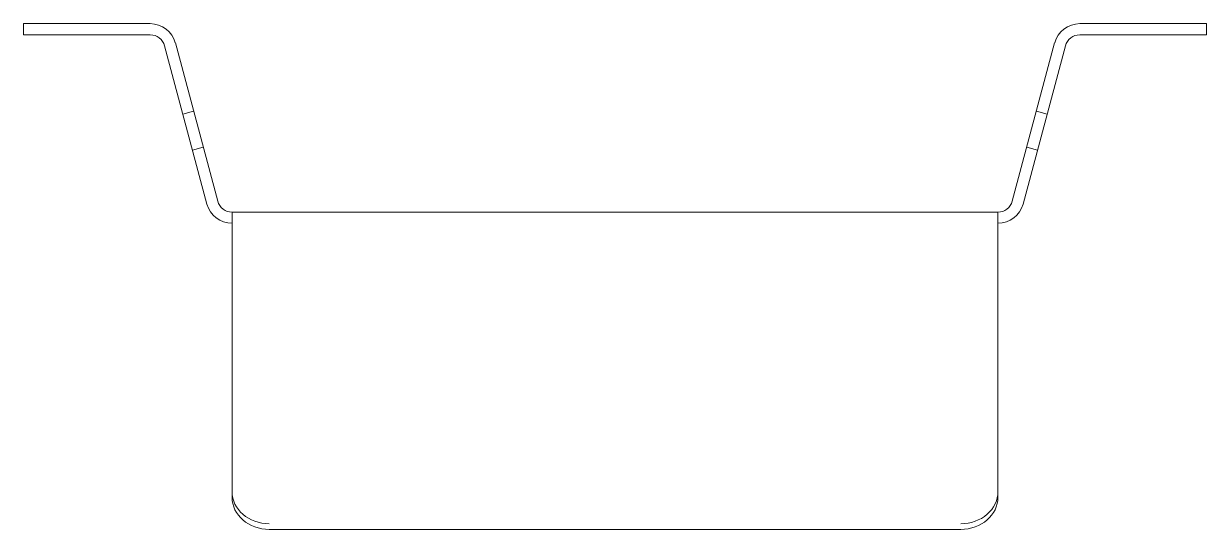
# Model space of a CAD drawing. Header units: metres. Extents: x -194 to 194, y -83 to 83.
import ezdxf

# ---------------------------------------------------------------- set-up
doc = ezdxf.new("R2010")
doc.units = ezdxf.units.M
doc.layers.add('GIECIE', color=6, linetype='Continuous')

msp = doc.modelspace()

# ---------------------------------------------------------------- linework, layer by layer
at = {"color": 7, "linetype": 'Continuous', "lineweight": 18}
for p, q in [((-194.5, 79.47), (-194.5, 83.14)), ((-194.5, 83.14), (-182.27, 83.14)), ((-182.27, 83.14), (-152.88, 83.14)), ((182.27, 83.14), (152.88, 83.14)), ((182.27, 83.14), (194.5, 83.14)), ((194.5, 83.14), (194.5, 79.47)), ((-182.27, 79.47), (-194.5, 79.47)), ((-182.27, 79.47), (-152.88, 79.47)), ((182.27, 79.47), (152.88, 79.47)), ((194.5, 79.47), (182.27, 79.47)), ((-134.22, 23.83), (-148.16, 75.84)), ((-130.68, 24.78), (-144.61, 76.79)), ((144.61, 76.79), (130.68, 24.78)), ((148.16, 75.84), (134.22, 23.83)), ((-125.95, 21.15), (125.95, 21.15)), ((-125.95, 21.15), (-125.95, 12.59)), ((125.95, 21.15), (125.95, 12.59)), ((-125.95, 12.59), (-125.95, -53.44)), ((125.95, 12.59), (125.95, -53.44)), ((-125.95, -53.44), (-125.95, -57.72)), ((125.95, -53.44), (125.95, -57.72)), ((-125.95, -57.72), (-125.95, -72.55)), ((125.95, -57.72), (125.95, -72.55)), ((-113.73, -83.14), (113.73, -83.14))]:
    msp.add_line(p, q, dxfattribs=at)
for centre, radius, start, end in [((-152.88, 74.58), 8.56, 15, 90), ((152.88, 74.58), 8.56, 90, 165), ((-152.88, 74.58), 4.89, 15, 90), ((152.88, 74.58), 4.89, 90, 165), ((-125.95, 26.05), 8.56, -165, -90), ((-125.95, 26.05), 4.89, -165, -90), ((125.95, 26.05), 4.89, -90, -15), ((125.95, 26.05), 8.56, -90, -15)]:
    msp.add_arc(centre, radius, start, end, dxfattribs=at)
for centre, start_param, end_param in [((-113.73, -72.55), 3.141593, 4.712389), ((113.73, -72.55), 4.712389, 0)]:
    msp.add_ellipse(centre, major_axis=(12.23, 0), ratio=0.866025, start_param=start_param, end_param=end_param, dxfattribs=at)
at = {"layer": 'GIECIE', "color": 6, "lineweight": 13}
for p, q in [((-138.59, 54.31), (-142.13, 53.36)), ((142.13, 53.36), (138.59, 54.31)), ((-138.97, 41.55), (-135.43, 42.5)), ((135.43, 42.5), (138.97, 41.55))]:
    msp.add_line(p, q, dxfattribs=at)
for centre, start_param, end_param in [((-113.73, -70.71), 0, 1.570796), ((113.73, -70.71), 1.570796, 3.141593)]:
    msp.add_ellipse(centre, major_axis=(-12.23, 0), ratio=0.866025, start_param=start_param, end_param=end_param, dxfattribs=at)

doc.saveas('drawing.dxf')
